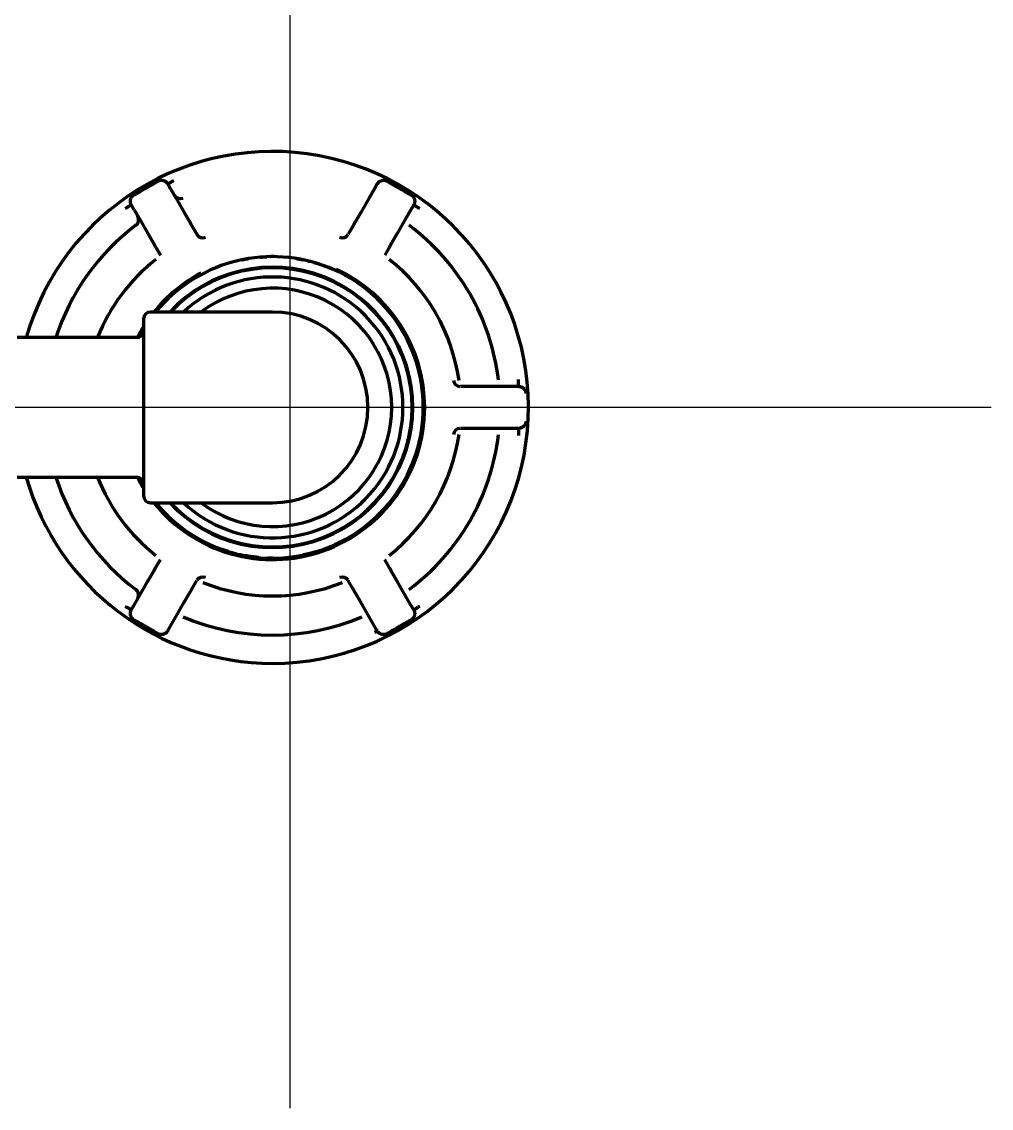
# Model space of a CAD drawing. Header units: inches. Extents: x -3055 to 7244, y 299 to 5591.
# Drawn here: x 3060.1 to 3129.3, y 2016.6 to 2094.1 of the extents above; entities that cross this region are included whole.
import ezdxf

# ---------------------------------------------------------------- set-up
doc = ezdxf.new("R2010")
doc.units = ezdxf.units.IN

# ---------------------------------------------------------------- blocks, each defined once
blk = doc.blocks.new('A$C773D0E90')
at = {"color": 4}
for p, q in [((0, 50), (0, -50)), ((-50, 0), (50, 0))]:
    blk.add_line(p, q, dxfattribs=at)

msp = doc.modelspace()

# ---------------------------------------------------------------- linework, layer by layer
at = {"linetype": 'Continuous', "lineweight": 70}
for p, q in [((3070.55, 2082.559), (3070.75, 2082.213)), ((3085.287, 2082.213), (3085.487, 2082.559)), ((3070.75, 2082.213), (3071.124, 2081.564)), ((3085.287, 2082.213), (3084.913, 2081.564)), ((3068.152, 2080.713), (3067.952, 2081.059)), ((3071.124, 2081.564), (3071.727, 2080.521)), ((3084.913, 2081.564), (3084.31, 2080.521)), ((3088.085, 2081.059), (3087.885, 2080.713)), ((3068.152, 2080.713), (3068.526, 2080.064)), ((3071.727, 2080.521), (3072.101, 2079.872)), ((3084.31, 2080.521), (3083.936, 2079.872)), ((3087.885, 2080.713), (3087.511, 2080.064)), ((3068.526, 2080.064), (3069.129, 2079.021)), ((3072.101, 2079.872), (3072.274, 2079.574)), ((3072.274, 2079.574), (3072.619, 2078.975)), ((3083.763, 2079.574), (3083.418, 2078.975)), ((3083.936, 2079.872), (3083.763, 2079.574)), ((3087.511, 2080.064), (3086.908, 2079.021)), ((3069.129, 2079.021), (3069.503, 2078.372)), ((3086.908, 2079.021), (3086.534, 2078.372)), ((3069.503, 2078.372), (3069.676, 2078.074)), ((3069.676, 2078.074), (3070.021, 2077.475)), ((3086.361, 2078.074), (3086.016, 2077.475)), ((3086.534, 2078.372), (3086.361, 2078.074)), ((3080.352, 2077.117), (3080.352, 2077.117)), ((3073.378, 2076.324), (3073.378, 2076.32)), ((3081.49, 2076.798), (3081.49, 2076.798)), ((3072.527, 2075.872), (3072.527, 2075.865)), ((3083.51, 2075.865), (3083.51, 2075.865)), ((3078.019, 2073.423), (3069.319, 2073.423)), ((3068.819, 2072.923), (3068.819, 2060.323)), ((3068.319, 2071.598), (3059.818, 2071.598)), ((3092.106, 2068.123), (3091.415, 2068.123)), ((3092.451, 2068.123), (3092.106, 2068.123)), ((3093.2, 2068.123), (3092.451, 2068.123)), ((3094.405, 2068.123), (3093.2, 2068.123)), ((3095.154, 2068.123), (3094.405, 2068.123)), ((3095.554, 2068.123), (3095.154, 2068.123)), ((3092.106, 2065.123), (3091.415, 2065.123)), ((3092.451, 2065.123), (3092.106, 2065.123)), ((3093.2, 2065.123), (3092.451, 2065.123)), ((3094.405, 2065.123), (3093.2, 2065.123)), ((3095.154, 2065.123), (3094.405, 2065.123)), ((3095.554, 2065.123), (3095.154, 2065.123)), ((3059.818, 2061.648), (3068.319, 2061.648)), ((3069.319, 2059.823), (3078.022, 2059.823)), ((3083.27, 2057.241), (3083.27, 2057.244)), ((3083.454, 2057.349), (3083.447, 2057.345)), ((3083.454, 2057.348), (3083.454, 2057.349)), ((3074.472, 2056.475), (3074.472, 2056.474)), ((3075.345, 2056.108), (3075.345, 2056.211)), ((3075.365, 2056.103), (3075.365, 2056.206)), ((3080.718, 2056.115), (3080.718, 2056.218)), ((3081.122, 2056.324), (3081.122, 2056.331)), ((3069.676, 2055.173), (3070.021, 2055.772)), ((3075.365, 2056.103), (3075.363, 2056.103)), ((3075.807, 2056.103), (3075.365, 2056.103)), ((3075.574, 2056.103), (3075.574, 2056.078)), ((3076.168, 2056.034), (3076.168, 2056.033)), ((3080.674, 2056.103), (3080.23, 2056.103)), ((3086.361, 2055.173), (3086.016, 2055.772)), ((3069.129, 2054.226), (3069.503, 2054.874)), ((3069.503, 2054.874), (3069.676, 2055.173)), ((3086.534, 2054.874), (3086.361, 2055.173)), ((3086.908, 2054.226), (3086.534, 2054.874)), ((3068.526, 2053.182), (3069.129, 2054.226)), ((3072.274, 2053.673), (3072.619, 2054.272)), ((3083.763, 2053.673), (3083.418, 2054.272)), ((3087.511, 2053.182), (3086.908, 2054.226)), ((3068.152, 2052.534), (3068.526, 2053.182)), ((3071.727, 2052.726), (3072.101, 2053.374)), ((3072.101, 2053.374), (3072.274, 2053.673)), ((3083.936, 2053.374), (3083.763, 2053.673)), ((3084.31, 2052.726), (3083.936, 2053.374)), ((3087.885, 2052.534), (3087.511, 2053.182)), ((3067.952, 2052.188), (3068.152, 2052.534)), ((3071.124, 2051.682), (3071.727, 2052.726)), ((3084.913, 2051.682), (3084.31, 2052.726)), ((3088.085, 2052.188), (3087.885, 2052.534)), ((3070.75, 2051.034), (3071.124, 2051.682)), ((3085.287, 2051.034), (3084.913, 2051.682)), ((3070.55, 2050.688), (3070.75, 2051.034)), ((3085.487, 2050.688), (3085.287, 2051.034))]:
    msp.add_line(p, q, dxfattribs=at)
for centre, radius, start, end in [((3078.019, 2066.623), 18.25, 270, 164.17687), ((3078.019, 2066.623), 16.231, 126.86544, 162.1507), ((3078.019, 2066.623), 16.231, 6.86544, 53.13456), ((3078.019, 2066.623), 13.439, 128.24965, 158.27193), ((3078.019, 2066.623), 10.75, 0, 140.76562), ((3078.019, 2076.643), 0.75, 76.25527, 103.74473), ((3078.019, 2066.623), 13.439, 8.24965, 51.75035), ((3078.019, 2066.623), 10, 222.84563, 137.15437), ((3078.019, 2066.623), 9.95, 0, 136.89), ((3078.019, 2066.623), 10.85, 0, 65.26125), ((3078.019, 2066.623), 10.85, 118.01812, 141.19313), ((3078.019, 2066.623), 9.3, 226.99125, 133.00875), ((3078.019, 2066.623), 8.5, 0, 126.87188), ((3070.912, 2073.73), 0.75, 113.2059, 156.7941), ((3085.125, 2073.73), 0.75, 23.2059, 66.7941), ((3069.319, 2072.923), 0.5, 90, 180), ((3078.019, 2066.623), 6.8, 270.00003, 90), ((3068.319, 2072.098), 0.5, 270, 0), ((3078.019, 2066.623), 10.85, 147.98812, 152.69063), ((3078.019, 2066.623), 10.75, 148.85438, 152.20687), ((3078.019, 2066.623), 10.85, 218.80687, 0), ((3078.019, 2066.623), 10.75, 219.23438, 0), ((3078.019, 2066.623), 9.95, 223.11, 0), ((3078.019, 2066.623), 8.5, 233.12813, 0), ((3088.039, 2066.623), 0.75, 346.25527, 13.74473), ((3078.019, 2066.623), 13.439, 308.24965, 351.75035), ((3078.019, 2066.623), 16.231, 306.86544, 353.13456), ((3078.019, 2066.623), 18.25, 195.8175, 270), ((3078.019, 2066.623), 16.231, 197.8493, 233.13456), ((3078.019, 2066.623), 13.439, 201.72807, 231.75035), ((3068.319, 2061.148), 0.5, 0, 90), ((3078.019, 2066.623), 10.85, 207.30937, 212.01188), ((3078.019, 2066.623), 10.75, 207.79313, 211.14562), ((3069.319, 2060.323), 0.5, 180, 270), ((3070.912, 2059.517), 0.75, 203.2059, 246.7941), ((3085.125, 2059.517), 0.75, 293.2059, 336.7941), ((3078.019, 2056.603), 0.75, 256.25527, 283.74473), ((3078.019, 2066.623), 13.439, 248.24965, 291.75035), ((3078.019, 2066.623), 16.231, 246.86544, 293.13456)]:
    msp.add_arc(centre, radius, start, end, dxfattribs=at)
for centre, major_axis, ratio, start_param, end_param in [((3071.445, 2082.009), (0.433, 0.25), 0.999382, 3.141593, 4.592638), ((3067.981, 2080.009), (-0.433, -0.25), 0.999382, 1.690548, 3.141593), ((3073.049, 2079.219), (-0.34, 0.366), 0.995433, 1.401244, 2.767324), ((3082.988, 2079.219), (-0.34, -0.366), 0.995433, 0.374268, 1.740349), ((3091.411, 2068.617), (-0.487, 0.112), 0.995433, 0.374268, 1.740349), ((3091.411, 2064.629), (0.487, 0.112), 0.995433, 1.401244, 2.767324), ((3073.049, 2054.028), (0.34, 0.366), 0.995433, 0.374268, 1.740349), ((3082.988, 2054.028), (0.34, -0.366), 0.995433, 1.401244, 2.767324), ((3067.981, 2053.238), (-0.433, 0.25), 0.999382, 3.141593, 4.592638)]:
    msp.add_ellipse(centre, major_axis=major_axis, ratio=ratio, start_param=start_param, end_param=end_param, dxfattribs=at)
for points, knots in [([(3068.123, 2081.763), (3068.195, 2081.804), (3068.268, 2081.846), (3068.412, 2081.928), (3068.485, 2081.97), (3068.629, 2082.053), (3068.701, 2082.094), (3068.846, 2082.177), (3068.99, 2082.261), (3069.135, 2082.344), (3069.279, 2082.428), (3069.351, 2082.469), (3069.495, 2082.553), (3069.567, 2082.595), (3069.711, 2082.679), (3069.783, 2082.721), (3069.855, 2082.763)], [0, 0, 0, 0, 0.125, 0.125, 0.25, 0.25, 0.375, 0.375, 0.5, 0.625, 0.625, 0.75, 0.75, 0.875, 0.875, 1, 1, 1, 1]), ([(3069.818, 2082.776), (3069.747, 2082.737), (3069.676, 2082.698), (3069.534, 2082.62), (3069.463, 2082.58), (3069.25, 2082.461), (3069.109, 2082.38), (3068.827, 2082.218), (3068.687, 2082.135), (3068.477, 2082.011), (3068.408, 2081.969), (3068.269, 2081.886), (3068.199, 2081.844), (3068.13, 2081.802)], [0, 0, 0, 0, 0.125, 0.125, 0.25, 0.25, 0.5, 0.5, 0.75, 0.75, 0.875, 0.875, 1, 1, 1, 1]), ([(3069.855, 2082.763), (3069.86, 2082.766), (3069.865, 2082.769), (3069.875, 2082.774), (3069.88, 2082.777), (3069.895, 2082.784), (3069.905, 2082.789), (3069.925, 2082.796), (3069.934, 2082.799), (3069.952, 2082.805), (3069.96, 2082.807), (3069.984, 2082.813), (3069.999, 2082.816), (3070.028, 2082.821), (3070.042, 2082.822), (3070.084, 2082.825), (3070.111, 2082.824), (3070.151, 2082.82), (3070.164, 2082.818), (3070.191, 2082.814), (3070.205, 2082.811), (3070.246, 2082.8), (3070.273, 2082.791), (3070.315, 2082.773), (3070.329, 2082.767), (3070.357, 2082.751), (3070.371, 2082.743), (3070.4, 2082.724), (3070.414, 2082.714), (3070.442, 2082.69), (3070.457, 2082.677), (3070.485, 2082.648), (3070.499, 2082.633), (3070.519, 2082.607), (3070.526, 2082.598), (3070.538, 2082.579), (3070.544, 2082.569), (3070.55, 2082.559)], [0, 0, 0, 0, 0.015625, 0.015625, 0.03125, 0.03125, 0.0625, 0.0625, 0.09375, 0.09375, 0.125, 0.125, 0.1875, 0.1875, 0.25, 0.25, 0.375, 0.375, 0.4375, 0.4375, 0.5, 0.5, 0.625, 0.625, 0.6875, 0.6875, 0.75, 0.75, 0.8125, 0.8125, 0.875, 0.875, 0.9375, 0.9375, 0.96875, 0.96875, 1, 1, 1, 1]), ([(3070.55, 2082.559), (3070.55, 2082.559), (3070.553, 2082.561), (3070.564, 2082.567), (3070.573, 2082.571), (3070.594, 2082.584), (3070.608, 2082.591), (3070.639, 2082.609), (3070.657, 2082.62), (3070.698, 2082.643), (3070.72, 2082.655), (3070.767, 2082.682), (3070.792, 2082.697), (3070.844, 2082.727), (3070.872, 2082.743), (3070.927, 2082.775), (3070.956, 2082.791), (3070.984, 2082.807)], [0, 0, 0, 0, 0.120134, 0.120134, 0.245829, 0.245829, 0.371524, 0.371524, 0.497219, 0.497219, 0.622914, 0.622914, 0.74861, 0.74861, 0.874305, 0.874305, 1, 1, 1, 1]), ([(3085.486, 2082.558), (3085.492, 2082.567), (3085.498, 2082.577), (3085.51, 2082.596), (3085.517, 2082.605), (3085.537, 2082.632), (3085.551, 2082.647), (3085.579, 2082.676), (3085.593, 2082.689), (3085.615, 2082.707), (3085.622, 2082.713), (3085.637, 2082.723), (3085.644, 2082.728), (3085.68, 2082.752), (3085.708, 2082.767), (3085.75, 2082.785), (3085.764, 2082.79), (3085.791, 2082.8), (3085.805, 2082.804), (3085.845, 2082.814), (3085.872, 2082.819), (3085.912, 2082.823), (3085.926, 2082.823), (3085.953, 2082.824), (3085.967, 2082.824), (3085.995, 2082.822), (3086.009, 2082.821), (3086.038, 2082.816), (3086.053, 2082.813), (3086.077, 2082.807), (3086.085, 2082.805), (3086.098, 2082.801), (3086.103, 2082.799), (3086.112, 2082.796), (3086.117, 2082.794), (3086.126, 2082.791), (3086.131, 2082.789), (3086.142, 2082.784), (3086.147, 2082.782), (3086.157, 2082.777), (3086.162, 2082.774), (3086.172, 2082.769), (3086.177, 2082.766), (3086.182, 2082.763)], [0, 0, 0, 0, 0.03125, 0.03125, 0.0625, 0.0625, 0.125, 0.125, 0.1875, 0.1875, 0.21875, 0.21875, 0.25, 0.25, 0.375, 0.375, 0.4375, 0.4375, 0.5, 0.5, 0.625, 0.625, 0.6875, 0.6875, 0.75, 0.75, 0.8125, 0.8125, 0.875, 0.875, 0.90625, 0.90625, 0.921875, 0.921875, 0.9375, 0.9375, 0.953125, 0.953125, 0.96875, 0.96875, 0.984375, 0.984375, 1, 1, 1, 1]), ([(3086.182, 2082.763), (3086.254, 2082.721), (3086.326, 2082.679), (3086.47, 2082.595), (3086.542, 2082.553), (3086.686, 2082.469), (3086.758, 2082.428), (3086.902, 2082.344), (3087.047, 2082.261), (3087.191, 2082.177), (3087.336, 2082.094), (3087.408, 2082.053), (3087.552, 2081.97), (3087.625, 2081.928), (3087.769, 2081.846), (3087.842, 2081.804), (3087.914, 2081.763)], [0, 0, 0, 0, 0.125, 0.125, 0.25, 0.25, 0.375, 0.375, 0.5, 0.625, 0.625, 0.75, 0.75, 0.875, 0.875, 1, 1, 1, 1]), ([(3087.907, 2081.802), (3087.838, 2081.844), (3087.768, 2081.886), (3087.629, 2081.969), (3087.56, 2082.011), (3087.35, 2082.135), (3087.21, 2082.218), (3086.928, 2082.38), (3086.787, 2082.461), (3086.574, 2082.58), (3086.503, 2082.62), (3086.361, 2082.698), (3086.29, 2082.737), (3086.219, 2082.776)], [0, 0, 0, 0, 0.125, 0.125, 0.25, 0.25, 0.5, 0.5, 0.75, 0.75, 0.875, 0.875, 1, 1, 1, 1]), ([(3067.952, 2081.059), (3067.946, 2081.069), (3067.941, 2081.079), (3067.931, 2081.099), (3067.926, 2081.11), (3067.914, 2081.14), (3067.907, 2081.16), (3067.899, 2081.189), (3067.897, 2081.198), (3067.893, 2081.217), (3067.891, 2081.227), (3067.888, 2081.245), (3067.887, 2081.254), (3067.885, 2081.272), (3067.884, 2081.28), (3067.881, 2081.323), (3067.883, 2081.355), (3067.888, 2081.4), (3067.89, 2081.415), (3067.896, 2081.443), (3067.899, 2081.457), (3067.91, 2081.497), (3067.92, 2081.523), (3067.937, 2081.56), (3067.943, 2081.572), (3067.956, 2081.596), (3067.963, 2081.607), (3067.978, 2081.63), (3067.986, 2081.642), (3068.005, 2081.665), (3068.015, 2081.676), (3068.032, 2081.694), (3068.038, 2081.7), (3068.052, 2081.713), (3068.059, 2081.719), (3068.072, 2081.729), (3068.076, 2081.732), (3068.085, 2081.739), (3068.089, 2081.742), (3068.099, 2081.748), (3068.104, 2081.751), (3068.113, 2081.757), (3068.118, 2081.76), (3068.123, 2081.763)], [0, 0, 0, 0, 0.03125, 0.03125, 0.0625, 0.0625, 0.125, 0.125, 0.15625, 0.15625, 0.1875, 0.1875, 0.21875, 0.21875, 0.25, 0.25, 0.375, 0.375, 0.4375, 0.4375, 0.5, 0.5, 0.625, 0.625, 0.6875, 0.6875, 0.75, 0.75, 0.8125, 0.8125, 0.875, 0.875, 0.90625, 0.90625, 0.9375, 0.9375, 0.953125, 0.953125, 0.96875, 0.96875, 0.984375, 0.984375, 1, 1, 1, 1]), ([(3087.914, 2081.763), (3087.919, 2081.76), (3087.924, 2081.757), (3087.933, 2081.751), (3087.938, 2081.748), (3087.948, 2081.742), (3087.952, 2081.739), (3087.961, 2081.732), (3087.966, 2081.729), (3087.978, 2081.719), (3087.985, 2081.712), (3087.999, 2081.7), (3088.005, 2081.694), (3088.022, 2081.676), (3088.032, 2081.665), (3088.051, 2081.642), (3088.059, 2081.63), (3088.082, 2081.595), (3088.095, 2081.572), (3088.117, 2081.523), (3088.127, 2081.497), (3088.138, 2081.457), (3088.141, 2081.443), (3088.147, 2081.414), (3088.149, 2081.399), (3088.153, 2081.369), (3088.154, 2081.354), (3088.155, 2081.322), (3088.155, 2081.305), (3088.152, 2081.271), (3088.15, 2081.253), (3088.146, 2081.226), (3088.144, 2081.216), (3088.14, 2081.197), (3088.138, 2081.188), (3088.129, 2081.158), (3088.123, 2081.138), (3088.11, 2081.108), (3088.105, 2081.098), (3088.095, 2081.078), (3088.09, 2081.067), (3088.084, 2081.058)], [0, 0, 0, 0, 0.015625, 0.015625, 0.03125, 0.03125, 0.046875, 0.046875, 0.0625, 0.0625, 0.09375, 0.09375, 0.125, 0.125, 0.1875, 0.1875, 0.25, 0.25, 0.375, 0.375, 0.5, 0.5, 0.5625, 0.5625, 0.625, 0.625, 0.6875, 0.6875, 0.75, 0.75, 0.8125, 0.8125, 0.84375, 0.84375, 0.875, 0.875, 0.9375, 0.9375, 0.96875, 0.96875, 1, 1, 1, 1]), ([(3067.954, 2081.056), (3067.953, 2081.056), (3067.951, 2081.054), (3067.94, 2081.048), (3067.932, 2081.043), (3067.91, 2081.031), (3067.897, 2081.023), (3067.865, 2081.005), (3067.847, 2080.994), (3067.807, 2080.971), (3067.785, 2080.958), (3067.738, 2080.931), (3067.713, 2080.917), (3067.66, 2080.886), (3067.633, 2080.871), (3067.578, 2080.839), (3067.549, 2080.822), (3067.521, 2080.806)], [0, 0, 0, 0, 0.116408, 0.116408, 0.242635, 0.242635, 0.368863, 0.368863, 0.49509, 0.49509, 0.621318, 0.621318, 0.747545, 0.747545, 0.873773, 0.873773, 1, 1, 1, 1]), ([(3088.085, 2081.059), (3088.085, 2081.059), (3088.088, 2081.057), (3088.099, 2081.051), (3088.107, 2081.046), (3088.128, 2081.033), (3088.142, 2081.025), (3088.173, 2081.007), (3088.191, 2080.997), (3088.231, 2080.973), (3088.253, 2080.96), (3088.3, 2080.933), (3088.325, 2080.919), (3088.378, 2080.888), (3088.405, 2080.873), (3088.46, 2080.84), (3088.489, 2080.824), (3088.517, 2080.808)], [0, 0, 0, 0, 0.120645, 0.120645, 0.246267, 0.246267, 0.371889, 0.371889, 0.497512, 0.497512, 0.623134, 0.623134, 0.748756, 0.748756, 0.874378, 0.874378, 1, 1, 1, 1]), ([(3075.846, 2077.152), (3075.846, 2077.152), (3075.847, 2077.152), (3075.852, 2077.153), (3075.854, 2077.153), (3075.858, 2077.154), (3075.861, 2077.155), (3075.87, 2077.156), (3075.877, 2077.158), (3075.89, 2077.161), (3075.895, 2077.161), (3075.904, 2077.163), (3075.91, 2077.165), (3075.926, 2077.168), (3075.938, 2077.17), (3075.963, 2077.175), (3075.977, 2077.178), (3075.998, 2077.182), (3076.005, 2077.183), (3076.02, 2077.186), (3076.027, 2077.187), (3076.05, 2077.192), (3076.065, 2077.194), (3076.095, 2077.2), (3076.111, 2077.203), (3076.14, 2077.208), (3076.155, 2077.211), (3076.176, 2077.214), (3076.183, 2077.216), (3076.197, 2077.218), (3076.203, 2077.219), (3076.223, 2077.222), (3076.234, 2077.224), (3076.256, 2077.228), (3076.266, 2077.23), (3076.279, 2077.232), (3076.283, 2077.232), (3076.291, 2077.234), (3076.294, 2077.234), (3076.303, 2077.236), (3076.307, 2077.236), (3076.313, 2077.237), (3076.315, 2077.238), (3076.315, 2077.238)], [0, 0, 0, 0, 0.056817, 0.056817, 0.088414, 0.088414, 0.120011, 0.120011, 0.183205, 0.183205, 0.214802, 0.214802, 0.246399, 0.246399, 0.309593, 0.309593, 0.372787, 0.372787, 0.404384, 0.404384, 0.435981, 0.435981, 0.499176, 0.499176, 0.56237, 0.56237, 0.625564, 0.625564, 0.657161, 0.657161, 0.688758, 0.688758, 0.751952, 0.751952, 0.815146, 0.815146, 0.846743, 0.846743, 0.87834, 0.87834, 0.941534, 0.941534, 1, 1, 1, 1]), ([(3077.182, 2077.341), (3077.199, 2077.342), (3077.218, 2077.344), (3077.245, 2077.346), (3077.25, 2077.346), (3077.262, 2077.347), (3077.267, 2077.347), (3077.285, 2077.348), (3077.296, 2077.349), (3077.321, 2077.351), (3077.333, 2077.352), (3077.358, 2077.353), (3077.37, 2077.354), (3077.389, 2077.355), (3077.395, 2077.355), (3077.407, 2077.356), (3077.413, 2077.356), (3077.432, 2077.357), (3077.455, 2077.359), (3077.478, 2077.36), (3077.5, 2077.361), (3077.51, 2077.361), (3077.529, 2077.362), (3077.538, 2077.363), (3077.551, 2077.363), (3077.555, 2077.363), (3077.563, 2077.364), (3077.574, 2077.364), (3077.583, 2077.365), (3077.594, 2077.365), (3077.599, 2077.365), (3077.61, 2077.366), (3077.614, 2077.366), (3077.614, 2077.366)], [0, 0, 0, 0, 0.125583, 0.125583, 0.156978, 0.156978, 0.188374, 0.188374, 0.251165, 0.251165, 0.313956, 0.313956, 0.376748, 0.376748, 0.408143, 0.408143, 0.439539, 0.439539, 0.50233, 0.565122, 0.565122, 0.627913, 0.627913, 0.690704, 0.690704, 0.7221, 0.7221, 0.753495, 0.816287, 0.816287, 0.879078, 0.879078, 1, 1, 1, 1]), ([(3079.695, 2077.242), (3079.695, 2077.242), (3079.697, 2077.242), (3079.702, 2077.241), (3079.705, 2077.24), (3079.71, 2077.239), (3079.717, 2077.238), (3079.725, 2077.237), (3079.734, 2077.236), (3079.739, 2077.235), (3079.756, 2077.232), (3079.768, 2077.23), (3079.788, 2077.227), (3079.796, 2077.225), (3079.811, 2077.223), (3079.819, 2077.222), (3079.843, 2077.218), (3079.86, 2077.215), (3079.887, 2077.21), (3079.896, 2077.208), (3079.914, 2077.205), (3079.933, 2077.202), (3079.952, 2077.198), (3079.971, 2077.195), (3079.981, 2077.193), (3080.01, 2077.187), (3080.029, 2077.184), (3080.057, 2077.178), (3080.067, 2077.176), (3080.085, 2077.173), (3080.095, 2077.171), (3080.121, 2077.166), (3080.138, 2077.162), (3080.171, 2077.156), (3080.186, 2077.153), (3080.2, 2077.15)], [0, 0, 0, 0, 0.071325, 0.071325, 0.113537, 0.113537, 0.15575, 0.197962, 0.197962, 0.240175, 0.240175, 0.3246, 0.3246, 0.366812, 0.366812, 0.409025, 0.409025, 0.49345, 0.49345, 0.535662, 0.535662, 0.577875, 0.620087, 0.620087, 0.6623, 0.6623, 0.746725, 0.746725, 0.788937, 0.788937, 0.83115, 0.83115, 0.915575, 0.915575, 1, 1, 1, 1]), ([(3080.519, 2077.079), (3080.524, 2077.077), (3080.529, 2077.076), (3080.54, 2077.073), (3080.546, 2077.072), (3080.559, 2077.069), (3080.565, 2077.067), (3080.579, 2077.064), (3080.586, 2077.062), (3080.599, 2077.059), (3080.606, 2077.057), (3080.619, 2077.054), (3080.626, 2077.052), (3080.638, 2077.049), (3080.644, 2077.048), (3080.656, 2077.045), (3080.661, 2077.044), (3080.666, 2077.042)], [0, 0, 0, 0, 0.125, 0.125, 0.25, 0.25, 0.375, 0.375, 0.5, 0.5, 0.625, 0.625, 0.75, 0.75, 0.875, 0.875, 1, 1, 1, 1]), ([(3080.985, 2076.956), (3080.999, 2076.952), (3081.014, 2076.948), (3081.038, 2076.941), (3081.046, 2076.938), (3081.063, 2076.933), (3081.072, 2076.931), (3081.099, 2076.923), (3081.117, 2076.917), (3081.155, 2076.906), (3081.174, 2076.9), (3081.212, 2076.888), (3081.231, 2076.882), (3081.259, 2076.873), (3081.268, 2076.871), (3081.286, 2076.865), (3081.295, 2076.862), (3081.322, 2076.853), (3081.339, 2076.848), (3081.363, 2076.84), (3081.371, 2076.837), (3081.386, 2076.832), (3081.393, 2076.83), (3081.414, 2076.823), (3081.426, 2076.819), (3081.449, 2076.811), (3081.458, 2076.808), (3081.47, 2076.804), (3081.473, 2076.803), (3081.479, 2076.801), (3081.482, 2076.8), (3081.488, 2076.798), (3081.49, 2076.798), (3081.49, 2076.797), (3081.49, 2076.798), (3081.49, 2076.798)], [0, 0, 0, 0, 0.082272, 0.082272, 0.123408, 0.123408, 0.164544, 0.164544, 0.246817, 0.246817, 0.329089, 0.329089, 0.411361, 0.411361, 0.452497, 0.452497, 0.493633, 0.493633, 0.575906, 0.575906, 0.617042, 0.617042, 0.658178, 0.658178, 0.74045, 0.74045, 0.822722, 0.822722, 0.863858, 0.863858, 0.904995, 0.904995, 0.987267, 0.987267, 1, 1, 1, 1]), ([(3081.567, 2076.771), (3081.567, 2076.771), (3081.569, 2076.77), (3081.575, 2076.768), (3081.578, 2076.767), (3081.584, 2076.765), (3081.588, 2076.763), (3081.601, 2076.759), (3081.611, 2076.755), (3081.629, 2076.749), (3081.636, 2076.747), (3081.649, 2076.742), (3081.663, 2076.737), (3081.679, 2076.731), (3081.695, 2076.725), (3081.704, 2076.722), (3081.73, 2076.712), (3081.748, 2076.706), (3081.786, 2076.692), (3081.805, 2076.684), (3081.845, 2076.669), (3081.865, 2076.662), (3081.895, 2076.65), (3081.905, 2076.646), (3081.925, 2076.638), (3081.935, 2076.635), (3081.964, 2076.623), (3081.984, 2076.615), (3082.012, 2076.604), (3082.021, 2076.6), (3082.039, 2076.593), (3082.048, 2076.59), (3082.073, 2076.579), (3082.089, 2076.573), (3082.112, 2076.564), (3082.119, 2076.561), (3082.132, 2076.555), (3082.145, 2076.55), (3082.156, 2076.545), (3082.166, 2076.541), (3082.171, 2076.539), (3082.183, 2076.534), (3082.19, 2076.531), (3082.196, 2076.528), (3082.198, 2076.528), (3082.2, 2076.527), (3082.201, 2076.527), (3082.201, 2076.526), (3082.201, 2076.526), (3082.201, 2076.526)], [0, 0, 0, 0, 0.062484, 0.062484, 0.093727, 0.093727, 0.124969, 0.124969, 0.187453, 0.187453, 0.218695, 0.218695, 0.249938, 0.28118, 0.28118, 0.312422, 0.312422, 0.374906, 0.374906, 0.437391, 0.437391, 0.499875, 0.499875, 0.531117, 0.531117, 0.562359, 0.562359, 0.624844, 0.624844, 0.656086, 0.656086, 0.687328, 0.687328, 0.749813, 0.749813, 0.781055, 0.781055, 0.812297, 0.843539, 0.843539, 0.874781, 0.874781, 0.937266, 0.937266, 0.968508, 0.968508, 0.99975, 0.99975, 1, 1, 1, 1]), ([(3095.55, 2068.123), (3095.55, 2068.124), (3095.55, 2068.127), (3095.55, 2068.139), (3095.55, 2068.149), (3095.55, 2068.174), (3095.55, 2068.189), (3095.55, 2068.226), (3095.55, 2068.247), (3095.55, 2068.293), (3095.55, 2068.318), (3095.55, 2068.373), (3095.55, 2068.402), (3095.55, 2068.462), (3095.55, 2068.494), (3095.55, 2068.558), (3095.55, 2068.59), (3095.55, 2068.623)], [0, 0, 0, 0, 0.116421, 0.116421, 0.242646, 0.242646, 0.368872, 0.368872, 0.495098, 0.495098, 0.621323, 0.621323, 0.747549, 0.747549, 0.873774, 0.873774, 1, 1, 1, 1]), ([(3095.552, 2068.123), (3095.563, 2068.123), (3095.575, 2068.123), (3095.597, 2068.122), (3095.619, 2068.119), (3095.64, 2068.116), (3095.661, 2068.112), (3095.671, 2068.11), (3095.691, 2068.105), (3095.701, 2068.102), (3095.719, 2068.096), (3095.728, 2068.093), (3095.754, 2068.083), (3095.77, 2068.076), (3095.794, 2068.065), (3095.801, 2068.061), (3095.816, 2068.052), (3095.823, 2068.048), (3095.843, 2068.036), (3095.856, 2068.027), (3095.893, 2068), (3095.914, 2067.981), (3095.944, 2067.951), (3095.953, 2067.94), (3095.971, 2067.919), (3095.979, 2067.909), (3096.002, 2067.876), (3096.016, 2067.853), (3096.035, 2067.816), (3096.041, 2067.803), (3096.049, 2067.782), (3096.051, 2067.775), (3096.056, 2067.761), (3096.059, 2067.753), (3096.063, 2067.737), (3096.065, 2067.728), (3096.069, 2067.71), (3096.071, 2067.701), (3096.074, 2067.685), (3096.074, 2067.68), (3096.076, 2067.669), (3096.076, 2067.663), (3096.077, 2067.652), (3096.077, 2067.646), (3096.078, 2067.634), (3096.078, 2067.629), (3096.078, 2067.623)], [0, 0, 0, 0, 0.03125, 0.03125, 0.0625, 0.09375, 0.09375, 0.125, 0.125, 0.15625, 0.15625, 0.1875, 0.1875, 0.25, 0.25, 0.28125, 0.28125, 0.3125, 0.3125, 0.375, 0.375, 0.5, 0.5, 0.5625, 0.5625, 0.625, 0.625, 0.75, 0.75, 0.8125, 0.8125, 0.84375, 0.84375, 0.875, 0.875, 0.90625, 0.90625, 0.9375, 0.9375, 0.953125, 0.953125, 0.96875, 0.96875, 0.984375, 0.984375, 1, 1, 1, 1]), ([(3096.078, 2065.623), (3096.078, 2065.618), (3096.078, 2065.612), (3096.077, 2065.601), (3096.077, 2065.595), (3096.076, 2065.584), (3096.076, 2065.578), (3096.074, 2065.567), (3096.074, 2065.562), (3096.072, 2065.551), (3096.071, 2065.546), (3096.069, 2065.536), (3096.068, 2065.532), (3096.065, 2065.519), (3096.063, 2065.51), (3096.057, 2065.486), (3096.052, 2065.472), (3096.041, 2065.444), (3096.035, 2065.432), (3096.023, 2065.407), (3096.016, 2065.395), (3096.002, 2065.371), (3095.995, 2065.36), (3095.971, 2065.327), (3095.954, 2065.306), (3095.924, 2065.276), (3095.914, 2065.267), (3095.892, 2065.247), (3095.881, 2065.238), (3095.844, 2065.211), (3095.817, 2065.194), (3095.778, 2065.175), (3095.771, 2065.171), (3095.754, 2065.164), (3095.746, 2065.161), (3095.719, 2065.151), (3095.701, 2065.145), (3095.672, 2065.137), (3095.661, 2065.135), (3095.641, 2065.131), (3095.63, 2065.129), (3095.597, 2065.125), (3095.575, 2065.123), (3095.552, 2065.123)], [0, 0, 0, 0, 0.015625, 0.015625, 0.03125, 0.03125, 0.046875, 0.046875, 0.0625, 0.0625, 0.078125, 0.078125, 0.09375, 0.09375, 0.125, 0.125, 0.1875, 0.1875, 0.25, 0.25, 0.3125, 0.3125, 0.375, 0.375, 0.5, 0.5, 0.5625, 0.5625, 0.625, 0.625, 0.75, 0.75, 0.78125, 0.78125, 0.8125, 0.8125, 0.875, 0.875, 0.90625, 0.90625, 0.9375, 0.9375, 1, 1, 1, 1]), ([(3095.554, 2065.123), (3095.554, 2065.123), (3095.554, 2065.12), (3095.553, 2065.107), (3095.553, 2065.098), (3095.553, 2065.073), (3095.553, 2065.057), (3095.553, 2065.021), (3095.552, 2065), (3095.552, 2064.954), (3095.552, 2064.929), (3095.552, 2064.874), (3095.552, 2064.845), (3095.552, 2064.785), (3095.552, 2064.753), (3095.552, 2064.689), (3095.552, 2064.656), (3095.552, 2064.624)], [0, 0, 0, 0, 0.121268, 0.121268, 0.246801, 0.246801, 0.372335, 0.372335, 0.497868, 0.497868, 0.623401, 0.623401, 0.748934, 0.748934, 0.874467, 0.874467, 1, 1, 1, 1]), ([(3082.963, 2057.078), (3082.93, 2057.061), (3082.899, 2057.045), (3082.852, 2057.021), (3082.837, 2057.014), (3082.806, 2056.998), (3082.791, 2056.991), (3082.749, 2056.97), (3082.722, 2056.957), (3082.691, 2056.942), (3082.685, 2056.939), (3082.674, 2056.934), (3082.657, 2056.926), (3082.643, 2056.919), (3082.634, 2056.914)], [0, 0, 0, 0, 0.25, 0.25, 0.375, 0.375, 0.5, 0.5, 0.75, 0.75, 0.8125, 0.8125, 0.875, 1, 1, 1, 1]), ([(3083.242, 2057.228), (3083.225, 2057.218), (3083.205, 2057.208), (3083.174, 2057.19), (3083.163, 2057.184), (3083.14, 2057.172), (3083.128, 2057.165), (3083.092, 2057.146), (3083.067, 2057.133), (3083.028, 2057.112), (3083.015, 2057.105), (3082.989, 2057.091), (3082.976, 2057.085), (3082.962, 2057.078)], [0, 0, 0, 0, 0.25, 0.25, 0.375, 0.375, 0.5, 0.5, 0.75, 0.75, 0.875, 0.875, 1, 1, 1, 1]), ([(3074.894, 2056.338), (3074.872, 2056.344), (3074.851, 2056.351), (3074.82, 2056.36), (3074.809, 2056.364), (3074.789, 2056.37), (3074.779, 2056.373), (3074.749, 2056.383), (3074.729, 2056.389), (3074.702, 2056.398), (3074.693, 2056.401), (3074.676, 2056.406), (3074.667, 2056.409), (3074.626, 2056.423), (3074.598, 2056.432), (3074.561, 2056.445), (3074.549, 2056.449), (3074.527, 2056.456), (3074.496, 2056.467), (3074.472, 2056.475), (3074.452, 2056.482), (3074.446, 2056.484), (3074.435, 2056.488), (3074.43, 2056.49), (3074.409, 2056.497), (3074.402, 2056.5), (3074.402, 2056.5)], [0, 0, 0, 0, 0.062808, 0.062808, 0.094211, 0.094211, 0.125615, 0.125615, 0.188423, 0.188423, 0.219827, 0.219827, 0.25123, 0.25123, 0.376845, 0.376845, 0.439653, 0.439653, 0.502461, 0.628076, 0.628076, 0.690883, 0.690883, 0.753691, 0.753691, 1, 1, 1, 1]), ([(3080.646, 2056.2), (3080.615, 2056.192), (3080.584, 2056.184), (3080.546, 2056.175), (3080.539, 2056.173), (3080.524, 2056.17), (3080.503, 2056.164), (3080.483, 2056.16), (3080.464, 2056.155), (3080.458, 2056.154), (3080.446, 2056.151), (3080.429, 2056.147), (3080.413, 2056.143), (3080.393, 2056.139), (3080.384, 2056.137), (3080.366, 2056.133), (3080.358, 2056.131), (3080.335, 2056.126), (3080.321, 2056.123), (3080.296, 2056.118), (3080.286, 2056.115), (3080.271, 2056.112), (3080.266, 2056.111), (3080.258, 2056.109), (3080.253, 2056.108), (3080.242, 2056.106), (3080.235, 2056.104), (3080.217, 2056.101), (3080.207, 2056.099), (3080.193, 2056.096), (3080.188, 2056.095), (3080.18, 2056.093), (3080.177, 2056.092), (3080.174, 2056.092), (3080.173, 2056.092), (3080.173, 2056.091)], [0, 0, 0, 0, 0.063502, 0.063502, 0.079378, 0.079378, 0.095253, 0.127004, 0.127004, 0.14288, 0.14288, 0.158755, 0.190506, 0.190506, 0.222257, 0.222257, 0.254008, 0.254008, 0.31751, 0.31751, 0.381012, 0.381012, 0.412763, 0.412763, 0.444514, 0.444514, 0.508016, 0.508016, 0.63502, 0.63502, 0.762024, 0.762024, 0.889028, 0.889028, 1, 1, 1, 1]), ([(3080.978, 2056.289), (3080.966, 2056.285), (3080.95, 2056.281), (3080.923, 2056.273), (3080.917, 2056.272), (3080.905, 2056.268), (3080.899, 2056.267), (3080.88, 2056.261), (3080.866, 2056.257), (3080.837, 2056.249), (3080.821, 2056.245), (3080.789, 2056.237), (3080.772, 2056.232), (3080.747, 2056.225), (3080.738, 2056.223), (3080.72, 2056.218), (3080.711, 2056.216), (3080.684, 2056.209), (3080.665, 2056.204), (3080.646, 2056.2)], [0, 0, 0, 0, 0.25, 0.25, 0.3125, 0.3125, 0.375, 0.375, 0.5, 0.5, 0.625, 0.625, 0.75, 0.75, 0.8125, 0.8125, 0.875, 0.875, 1, 1, 1, 1]), ([(3081.117, 2056.33), (3081.122, 2056.331), (3081.123, 2056.331), (3081.116, 2056.329), (3081.109, 2056.327), (3081.076, 2056.317), (3081.038, 2056.306), (3080.984, 2056.29)], [0, 0, 0, 0, 0.25, 0.25, 0.5, 0.5, 1, 1, 1, 1]), ([(3082.632, 2056.914), (3082.601, 2056.899), (3082.574, 2056.886), (3082.529, 2056.865), (3082.51, 2056.857), (3082.489, 2056.847), (3082.483, 2056.844), (3082.473, 2056.84), (3082.469, 2056.838), (3082.462, 2056.835), (3082.461, 2056.834), (3082.465, 2056.836)], [0, 0, 0, 0, 0.25, 0.25, 0.5, 0.5, 0.625, 0.625, 0.75, 0.75, 1, 1, 1, 1]), ([(3076.59, 2055.969), (3076.568, 2055.972), (3076.546, 2055.975), (3076.514, 2055.979), (3076.504, 2055.981), (3076.483, 2055.984), (3076.472, 2055.985), (3076.442, 2055.99), (3076.423, 2055.993), (3076.395, 2055.997), (3076.386, 2055.998), (3076.368, 2056.001), (3076.36, 2056.002), (3076.319, 2056.009), (3076.291, 2056.013), (3076.26, 2056.018), (3076.254, 2056.019), (3076.242, 2056.021), (3076.237, 2056.022), (3076.221, 2056.025), (3076.191, 2056.03), (3076.167, 2056.034), (3076.147, 2056.038), (3076.141, 2056.039), (3076.13, 2056.041), (3076.126, 2056.041), (3076.105, 2056.045), (3076.098, 2056.046), (3076.098, 2056.046)], [0, 0, 0, 0, 0.062828, 0.062828, 0.094243, 0.094243, 0.125657, 0.125657, 0.188485, 0.188485, 0.2199, 0.2199, 0.251314, 0.251314, 0.376971, 0.376971, 0.408385, 0.408385, 0.439799, 0.439799, 0.502628, 0.628285, 0.628285, 0.691113, 0.691113, 0.753942, 0.753942, 1, 1, 1, 1]), ([(3077.051, 2055.917), (3077.047, 2055.917), (3077.038, 2055.918), (3077.013, 2055.921), (3077.003, 2055.921), (3076.984, 2055.923), (3076.978, 2055.924), (3076.963, 2055.925), (3076.955, 2055.926), (3076.937, 2055.928), (3076.928, 2055.929), (3076.908, 2055.931), (3076.898, 2055.932), (3076.875, 2055.934), (3076.863, 2055.936), (3076.843, 2055.938), (3076.836, 2055.939), (3076.822, 2055.94), (3076.815, 2055.941), (3076.792, 2055.944), (3076.777, 2055.945), (3076.751, 2055.948), (3076.742, 2055.949), (3076.725, 2055.952), (3076.697, 2055.955), (3076.669, 2055.958), (3076.64, 2055.962), (3076.63, 2055.963), (3076.61, 2055.966), (3076.6, 2055.967), (3076.59, 2055.969)], [0, 0, 0, 0, 0.25, 0.25, 0.375, 0.375, 0.4375, 0.4375, 0.5, 0.5, 0.5625, 0.5625, 0.625, 0.625, 0.6875, 0.6875, 0.71875, 0.71875, 0.75, 0.75, 0.8125, 0.8125, 0.84375, 0.84375, 0.875, 0.9375, 0.9375, 0.96875, 0.96875, 1, 1, 1, 1]), ([(3078.046, 2055.873), (3077.974, 2055.873), (3077.908, 2055.874), (3077.788, 2055.876), (3077.735, 2055.877), (3077.688, 2055.879)], [0, 0, 0, 0, 0.5, 0.5, 1, 1, 1, 1]), ([(3067.952, 2052.188), (3067.952, 2052.188), (3067.949, 2052.19), (3067.938, 2052.196), (3067.93, 2052.201), (3067.909, 2052.214), (3067.895, 2052.221), (3067.864, 2052.24), (3067.846, 2052.25), (3067.806, 2052.274), (3067.784, 2052.286), (3067.737, 2052.314), (3067.712, 2052.328), (3067.659, 2052.358), (3067.632, 2052.374), (3067.577, 2052.406), (3067.548, 2052.423), (3067.52, 2052.439)], [0, 0, 0, 0, 0.120645, 0.120645, 0.246267, 0.246267, 0.371889, 0.371889, 0.497512, 0.497512, 0.623134, 0.623134, 0.748756, 0.748756, 0.874378, 0.874378, 1, 1, 1, 1]), ([(3088.083, 2052.191), (3088.084, 2052.191), (3088.086, 2052.193), (3088.097, 2052.199), (3088.105, 2052.204), (3088.127, 2052.216), (3088.14, 2052.224), (3088.172, 2052.242), (3088.19, 2052.253), (3088.23, 2052.276), (3088.252, 2052.288), (3088.299, 2052.316), (3088.324, 2052.33), (3088.377, 2052.36), (3088.404, 2052.376), (3088.459, 2052.408), (3088.488, 2052.424), (3088.516, 2052.441)], [0, 0, 0, 0, 0.11641, 0.11641, 0.242638, 0.242638, 0.368865, 0.368865, 0.495092, 0.495092, 0.621319, 0.621319, 0.747546, 0.747546, 0.873773, 0.873773, 1, 1, 1, 1]), ([(3068.123, 2051.484), (3068.118, 2051.487), (3068.113, 2051.489), (3068.104, 2051.495), (3068.099, 2051.498), (3068.089, 2051.505), (3068.085, 2051.508), (3068.076, 2051.515), (3068.071, 2051.518), (3068.059, 2051.528), (3068.052, 2051.534), (3068.038, 2051.547), (3068.032, 2051.553), (3068.015, 2051.571), (3068.005, 2051.582), (3067.986, 2051.605), (3067.978, 2051.617), (3067.955, 2051.651), (3067.942, 2051.675), (3067.92, 2051.724), (3067.91, 2051.75), (3067.899, 2051.79), (3067.896, 2051.804), (3067.89, 2051.833), (3067.888, 2051.847), (3067.884, 2051.877), (3067.883, 2051.893), (3067.882, 2051.925), (3067.882, 2051.942), (3067.885, 2051.976), (3067.887, 2051.994), (3067.891, 2052.021), (3067.893, 2052.031), (3067.897, 2052.049), (3067.899, 2052.059), (3067.908, 2052.089), (3067.914, 2052.108), (3067.927, 2052.139), (3067.932, 2052.149), (3067.942, 2052.169), (3067.947, 2052.179), (3067.953, 2052.189)], [0, 0, 0, 0, 0.015625, 0.015625, 0.03125, 0.03125, 0.046875, 0.046875, 0.0625, 0.0625, 0.09375, 0.09375, 0.125, 0.125, 0.1875, 0.1875, 0.25, 0.25, 0.375, 0.375, 0.5, 0.5, 0.5625, 0.5625, 0.625, 0.625, 0.6875, 0.6875, 0.75, 0.75, 0.8125, 0.8125, 0.84375, 0.84375, 0.875, 0.875, 0.9375, 0.9375, 0.96875, 0.96875, 1, 1, 1, 1]), ([(3088.084, 2052.189), (3088.09, 2052.179), (3088.095, 2052.169), (3088.105, 2052.149), (3088.11, 2052.139), (3088.123, 2052.108), (3088.129, 2052.088), (3088.138, 2052.059), (3088.14, 2052.05), (3088.144, 2052.031), (3088.146, 2052.022), (3088.149, 2052.003), (3088.15, 2051.994), (3088.152, 2051.976), (3088.153, 2051.967), (3088.156, 2051.925), (3088.155, 2051.893), (3088.149, 2051.848), (3088.147, 2051.833), (3088.141, 2051.804), (3088.138, 2051.79), (3088.127, 2051.75), (3088.117, 2051.724), (3088.101, 2051.687), (3088.094, 2051.675), (3088.081, 2051.652), (3088.074, 2051.64), (3088.059, 2051.617), (3088.051, 2051.605), (3088.033, 2051.582), (3088.023, 2051.571), (3088.005, 2051.553), (3087.999, 2051.547), (3087.985, 2051.534), (3087.978, 2051.528), (3087.966, 2051.518), (3087.961, 2051.515), (3087.952, 2051.508), (3087.948, 2051.505), (3087.938, 2051.499), (3087.933, 2051.495), (3087.924, 2051.489), (3087.919, 2051.487), (3087.914, 2051.484)], [0, 0, 0, 0, 0.03125, 0.03125, 0.0625, 0.0625, 0.125, 0.125, 0.15625, 0.15625, 0.1875, 0.1875, 0.21875, 0.21875, 0.25, 0.25, 0.375, 0.375, 0.4375, 0.4375, 0.5, 0.5, 0.625, 0.625, 0.6875, 0.6875, 0.75, 0.75, 0.8125, 0.8125, 0.875, 0.875, 0.90625, 0.90625, 0.9375, 0.9375, 0.953125, 0.953125, 0.96875, 0.96875, 0.984375, 0.984375, 1, 1, 1, 1]), ([(3069.855, 2050.484), (3069.783, 2050.526), (3069.711, 2050.568), (3069.567, 2050.652), (3069.495, 2050.694), (3069.351, 2050.777), (3069.279, 2050.819), (3069.135, 2050.903), (3068.99, 2050.986), (3068.846, 2051.069), (3068.701, 2051.153), (3068.629, 2051.194), (3068.485, 2051.277), (3068.412, 2051.318), (3068.268, 2051.401), (3068.195, 2051.443), (3068.123, 2051.484)], [0, 0, 0, 0, 0.125, 0.125, 0.25, 0.25, 0.375, 0.375, 0.5, 0.625, 0.625, 0.75, 0.75, 0.875, 0.875, 1, 1, 1, 1]), ([(3068.13, 2051.445), (3068.199, 2051.403), (3068.269, 2051.361), (3068.408, 2051.277), (3068.477, 2051.236), (3068.687, 2051.111), (3068.827, 2051.029), (3069.109, 2050.867), (3069.25, 2050.786), (3069.463, 2050.667), (3069.534, 2050.627), (3069.676, 2050.549), (3069.747, 2050.509), (3069.818, 2050.471)], [0, 0, 0, 0, 0.125, 0.125, 0.25, 0.25, 0.5, 0.5, 0.75, 0.75, 0.875, 0.875, 1, 1, 1, 1]), ([(3087.914, 2051.484), (3087.842, 2051.443), (3087.769, 2051.401), (3087.625, 2051.318), (3087.552, 2051.277), (3087.408, 2051.194), (3087.336, 2051.153), (3087.191, 2051.069), (3087.047, 2050.986), (3086.902, 2050.903), (3086.758, 2050.819), (3086.686, 2050.777), (3086.542, 2050.694), (3086.47, 2050.652), (3086.326, 2050.568), (3086.254, 2050.526), (3086.182, 2050.484)], [0, 0, 0, 0, 0.125, 0.125, 0.25, 0.25, 0.375, 0.375, 0.5, 0.625, 0.625, 0.75, 0.75, 0.875, 0.875, 1, 1, 1, 1]), ([(3086.219, 2050.471), (3086.29, 2050.509), (3086.361, 2050.549), (3086.503, 2050.627), (3086.574, 2050.667), (3086.787, 2050.786), (3086.928, 2050.867), (3087.21, 2051.029), (3087.35, 2051.111), (3087.56, 2051.236), (3087.629, 2051.277), (3087.768, 2051.361), (3087.838, 2051.403), (3087.907, 2051.445)], [0, 0, 0, 0, 0.125, 0.125, 0.25, 0.25, 0.5, 0.5, 0.75, 0.75, 0.875, 0.875, 1, 1, 1, 1]), ([(3070.551, 2050.689), (3070.545, 2050.679), (3070.539, 2050.67), (3070.527, 2050.651), (3070.52, 2050.642), (3070.5, 2050.615), (3070.486, 2050.6), (3070.458, 2050.571), (3070.444, 2050.558), (3070.422, 2050.54), (3070.415, 2050.534), (3070.4, 2050.524), (3070.393, 2050.519), (3070.357, 2050.495), (3070.329, 2050.48), (3070.287, 2050.462), (3070.273, 2050.456), (3070.246, 2050.447), (3070.232, 2050.443), (3070.192, 2050.433), (3070.165, 2050.428), (3070.125, 2050.424), (3070.111, 2050.423), (3070.084, 2050.423), (3070.07, 2050.423), (3070.043, 2050.425), (3070.028, 2050.426), (3069.999, 2050.431), (3069.984, 2050.433), (3069.96, 2050.44), (3069.952, 2050.442), (3069.939, 2050.446), (3069.934, 2050.447), (3069.925, 2050.451), (3069.92, 2050.452), (3069.911, 2050.456), (3069.906, 2050.458), (3069.895, 2050.463), (3069.89, 2050.465), (3069.88, 2050.47), (3069.875, 2050.473), (3069.865, 2050.478), (3069.86, 2050.481), (3069.855, 2050.484)], [0, 0, 0, 0, 0.03125, 0.03125, 0.0625, 0.0625, 0.125, 0.125, 0.1875, 0.1875, 0.21875, 0.21875, 0.25, 0.25, 0.375, 0.375, 0.4375, 0.4375, 0.5, 0.5, 0.625, 0.625, 0.6875, 0.6875, 0.75, 0.75, 0.8125, 0.8125, 0.875, 0.875, 0.90625, 0.90625, 0.921875, 0.921875, 0.9375, 0.9375, 0.953125, 0.953125, 0.96875, 0.96875, 0.984375, 0.984375, 1, 1, 1, 1]), ([(3085.487, 2050.688), (3085.487, 2050.688), (3085.482, 2050.685), (3085.464, 2050.675), (3085.45, 2050.667), (3085.414, 2050.647), (3085.392, 2050.634), (3085.342, 2050.605), (3085.313, 2050.589), (3085.282, 2050.571)], [0, 0, 0, 0, 0.244793, 0.244793, 0.496529, 0.496529, 0.748264, 0.748264, 1, 1, 1, 1]), ([(3086.182, 2050.484), (3086.177, 2050.481), (3086.172, 2050.478), (3086.162, 2050.473), (3086.157, 2050.47), (3086.147, 2050.465), (3086.142, 2050.463), (3086.132, 2050.458), (3086.127, 2050.456), (3086.112, 2050.451), (3086.103, 2050.447), (3086.085, 2050.442), (3086.077, 2050.44), (3086.061, 2050.435), (3086.053, 2050.434), (3086.038, 2050.431), (3086.03, 2050.429), (3086.008, 2050.426), (3085.994, 2050.425), (3085.953, 2050.422), (3085.926, 2050.423), (3085.872, 2050.428), (3085.845, 2050.433), (3085.791, 2050.447), (3085.764, 2050.456), (3085.722, 2050.474), (3085.708, 2050.481), (3085.68, 2050.496), (3085.665, 2050.504), (3085.636, 2050.524), (3085.622, 2050.534), (3085.601, 2050.552), (3085.594, 2050.558), (3085.579, 2050.571), (3085.572, 2050.578), (3085.551, 2050.6), (3085.537, 2050.615), (3085.517, 2050.642), (3085.51, 2050.651), (3085.498, 2050.67), (3085.492, 2050.679), (3085.486, 2050.689)], [0, 0, 0, 0, 0.015625, 0.015625, 0.03125, 0.03125, 0.046875, 0.046875, 0.0625, 0.0625, 0.09375, 0.09375, 0.125, 0.125, 0.15625, 0.15625, 0.1875, 0.1875, 0.25, 0.25, 0.375, 0.375, 0.5, 0.5, 0.625, 0.625, 0.6875, 0.6875, 0.75, 0.75, 0.8125, 0.8125, 0.84375, 0.84375, 0.875, 0.875, 0.9375, 0.9375, 0.96875, 0.96875, 1, 1, 1, 1])]:
    msp.add_open_spline(points, degree=3, knots=knots, dxfattribs=at)

# ---------------------------------------------------------------- block references
msp.add_blockref('A$C773D0E90', (3079.262, 2066.65))

doc.saveas('drawing.dxf')
